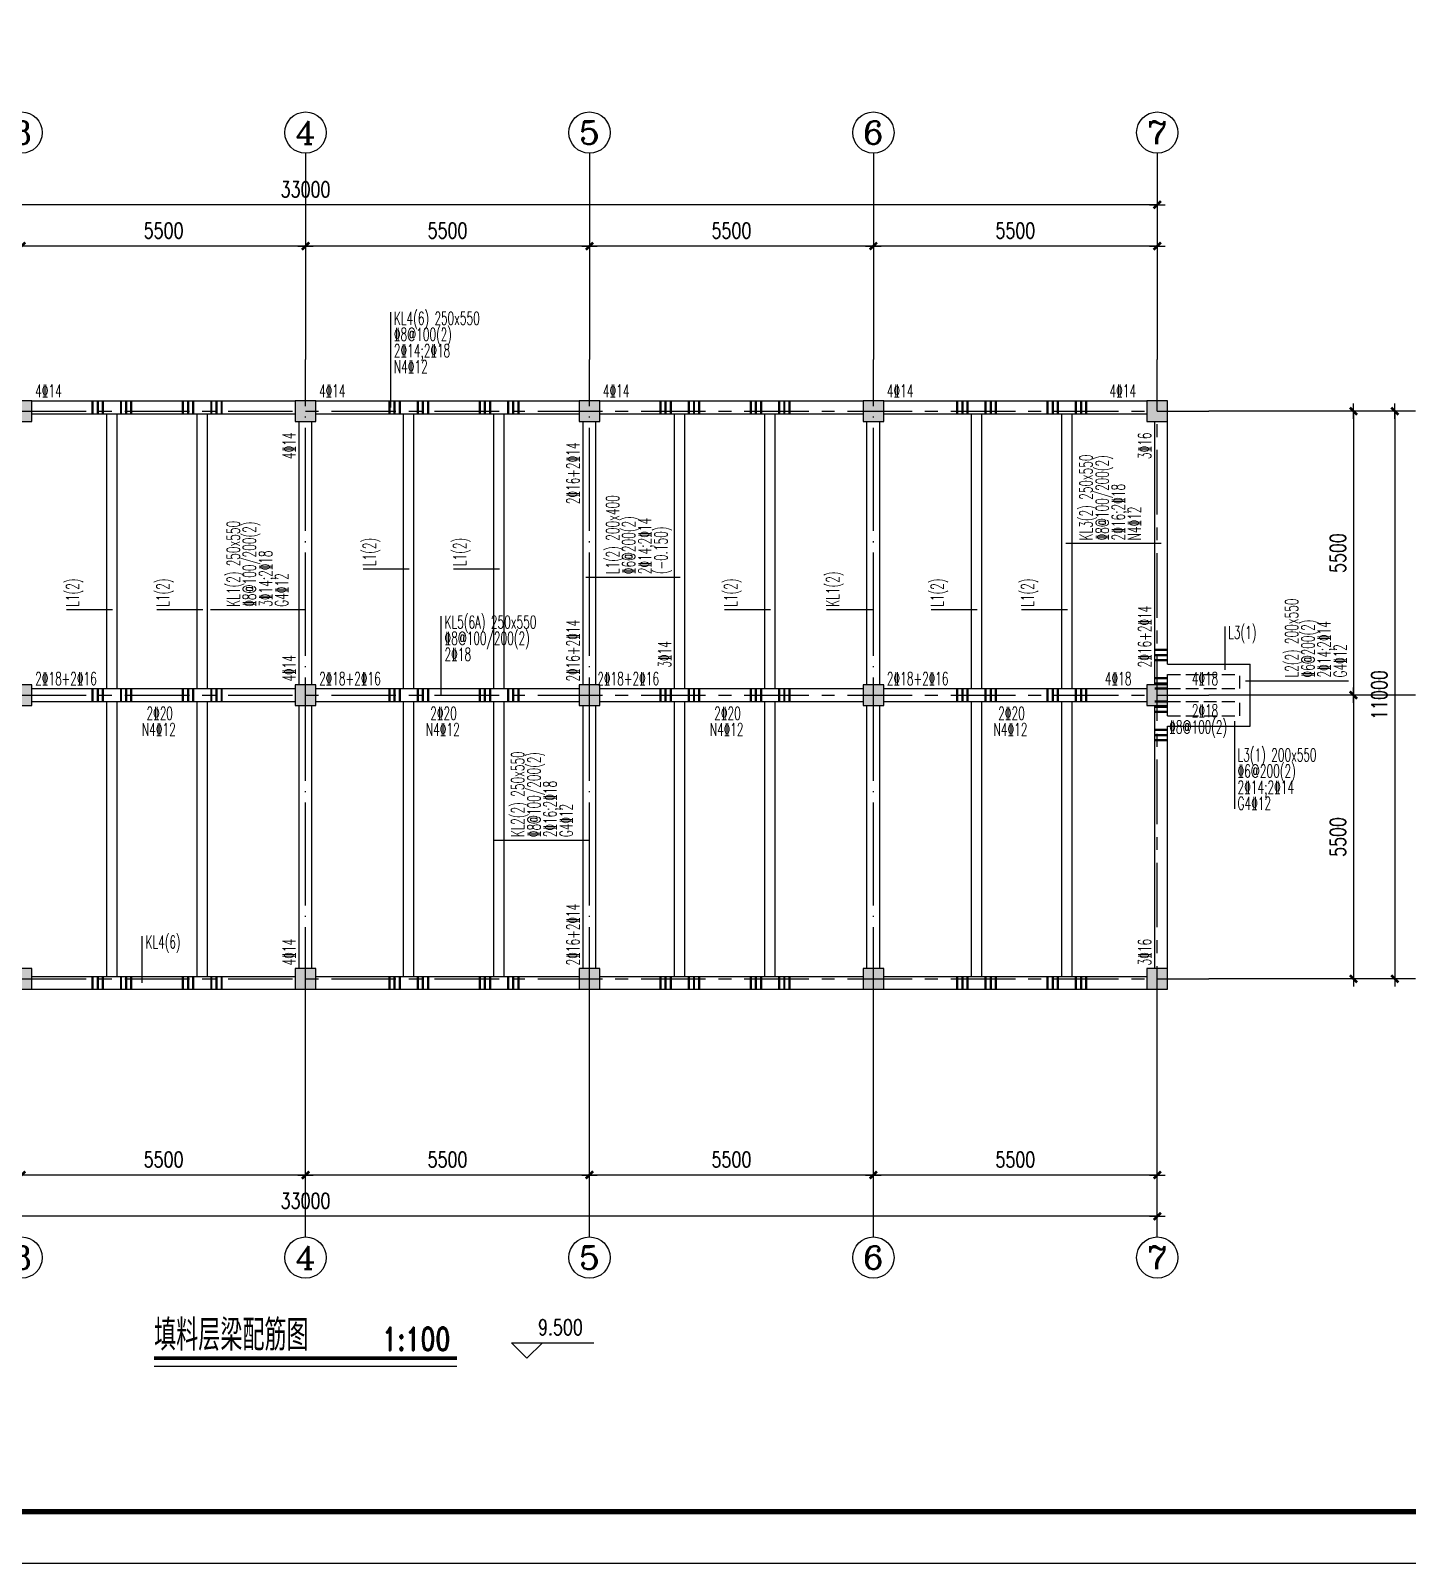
# Model space of a CAD drawing. Extents: x 1427168 to 1936200, y 1176778 to 1377202.
# Drawn here: x 1674486 to 1701155, y 1177283 to 1206983 of the extents above; entities that cross this region are included whole.
import ezdxf
from ezdxf.enums import TextEntityAlignment as Align

# ---------------------------------------------------------------- set-up
doc = ezdxf.new("R2010")
doc.units = 0
doc.header["$LTSCALE"] = 1000
doc.header["$MEASUREMENT"] = 0
for name, pattern in [('CENTER', [2, 1.25, -0.25, 0.25, -0.25]), ('DASH', [0.35, 0.25, -0.1]), ('DOTE', [2.42, 2, -0.2, 0.02, -0.2])]:
    doc.linetypes.add(name, pattern=pattern)
doc.layers.get('0').update_dxf_attribs({"linetype": 'CONTINUOUS'})
doc.layers.get('DEFPOINTS').update_dxf_attribs({"linetype": 'CONTINUOUS'})
for name, color, linetype in [('2', 2, 'CONTINUOUS'), ('3', 4, 'CONTINUOUS'), ('31', 4, 'DASH'), ('6', 1, 'CONTINUOUS'), ('AXIS', 3, 'CONTINUOUS'), ('AXIS_TEXT', 7, 'CONTINUOUS'), ('DOTE', 1, 'DOTE'), ('LBZ', 7, 'CONTINUOUS'), ('PUB_DIM', 3, 'CONTINUOUS'), ('PUB_TEXT', 7, 'CONTINUOUS'), ('PUB_TITLE', 4, 'CONTINUOUS'), ('WUHUA', 8, 'CONTINUOUS')]:
    doc.layers.add(name, color=color, linetype=linetype)
doc.styles.add('_ROMAND', font='ROMAND.shx', dxfattribs={"width": 0.75})
doc.styles.add('_STTCH', font='txt.shx', dxfattribs={"width": 0.75, "bigfont": 'STTCH.shx'})
doc.styles.add('_TXT1', font='TXT1.shx', dxfattribs={"width": 0.6})
doc.styles.add('COMPLEX', font='COMPLEX')
doc.styles.add('DIM_FONT', font='SIMPLEX.shx', dxfattribs={"width": 0.75})
doc.dimstyles.new('AXIS', dxfattribs={"dimtxt": 300, "dimasz": 1, "dimexe": 250, "dimexo": 300, "dimgap": 150, "dimtad": 1, "dimdec": 0, "dimzin": 0, "dimtxsty": 'DIM_FONT', "dimblk": '_DIMX', "dimcen": 0.09, "dimse1": 1, "dimse2": 1, "dimclrt": 7, "dimazin": 3, "dimtfac": 1, "dimtdec": 0, "dimtix": 1, "dimtmove": 0, "dimatfit": 3, "dimtolj": 1, "dimtzin": 0})

# ---------------------------------------------------------------- blocks, each defined once
blk = doc.blocks.new('_AXISO')
blk.add_circle((0, 0), 0.5)
at = {"layer": 'AXIS_TEXT', "style": 'COMPLEX', "width": 1.041667}
blk.add_attdef('A', text='', height=0.56, dxfattribs=at).set_placement((-0.25, -0.28), (0.25, -0.28), align=Align.FIT)
blk = doc.blocks.new('_DIMX')
blk.add_line((-150, 0), (150, 0))
at = {"const_width": 50}
blk.add_lwpolyline([(-70, -70), (70, 70)], dxfattribs=at)
blk = doc.blocks.new('*D32')
at = {"layer": 'AXIS', "color": 0}
blk.add_line((1679810, 1202808), (1674312, 1202808), dxfattribs=at)
at = {"layer": 'DEFPOINTS', "color": 0}
for p in [(1674311, 1202808), (1674311, 1200608), (1679811, 1200608)]:
    blk.add_point(p, dxfattribs=at)
at = {"layer": 'AXIS', "color": 0, "rotation": 180}
blk.add_blockref('_DIMX', (1674311, 1202808), dxfattribs=at)
at = {"layer": 'AXIS', "color": 0}
blk.add_blockref('_DIMX', (1679811, 1202808), dxfattribs=at)
at = {"layer": 'AXIS', "color": 7, "insert": (1677061, 1203108), "char_height": 300, "attachment_point": 5, "style": 'DIM_FONT'}
blk.add_mtext('\\A1;5500', dxfattribs=at)
blk = doc.blocks.new('*D30')
at = {"layer": 'AXIS', "color": 0}
blk.add_line((1679810, 1184808), (1674312, 1184808), dxfattribs=at)
at = {"layer": 'DEFPOINTS', "color": 0}
for p in [(1674311, 1187608), (1679811, 1187608), (1674311, 1184808)]:
    blk.add_point(p, dxfattribs=at)
at = {"layer": 'AXIS', "color": 0, "rotation": 180}
blk.add_blockref('_DIMX', (1674311, 1184808), dxfattribs=at)
at = {"layer": 'AXIS', "color": 0}
blk.add_blockref('_DIMX', (1679811, 1184808), dxfattribs=at)
at = {"layer": 'AXIS', "color": 7, "insert": (1677061, 1185108), "char_height": 300, "attachment_point": 5, "style": 'DIM_FONT'}
blk.add_mtext('\\A1;5500', dxfattribs=at)
blk = doc.blocks.new('*D24')
at = {"layer": 'AXIS', "color": 0}
blk.add_line((1696310, 1203608), (1663312, 1203608), dxfattribs=at)
at = {"layer": 'DEFPOINTS', "color": 0}
for p in [(1663311, 1203608), (1663311, 1200608), (1696311, 1200608)]:
    blk.add_point(p, dxfattribs=at)
at = {"layer": 'AXIS', "color": 0, "rotation": 180}
blk.add_blockref('_DIMX', (1663311, 1203608), dxfattribs=at)
at = {"layer": 'AXIS', "color": 0}
blk.add_blockref('_DIMX', (1696311, 1203608), dxfattribs=at)
at = {"layer": 'AXIS', "color": 7, "insert": (1679811, 1203908), "char_height": 300, "attachment_point": 5, "style": 'DIM_FONT'}
blk.add_mtext('\\A1;33000', dxfattribs=at)
blk = doc.blocks.new('*D22')
at = {"layer": 'AXIS', "color": 0}
blk.add_line((1696310, 1184008), (1663312, 1184008), dxfattribs=at)
at = {"layer": 'DEFPOINTS', "color": 0}
for p in [(1663311, 1187608), (1696311, 1187608), (1663311, 1184008)]:
    blk.add_point(p, dxfattribs=at)
at = {"layer": 'AXIS', "color": 0, "rotation": 180}
blk.add_blockref('_DIMX', (1663311, 1184008), dxfattribs=at)
at = {"layer": 'AXIS', "color": 0}
blk.add_blockref('_DIMX', (1696311, 1184008), dxfattribs=at)
at = {"layer": 'AXIS', "color": 7, "insert": (1679811, 1184308), "char_height": 300, "attachment_point": 5, "style": 'DIM_FONT'}
blk.add_mtext('\\A1;33000', dxfattribs=at)
blk = doc.blocks.new('*D37')
at = {"layer": 'AXIS', "color": 0}
blk.add_line((1696310, 1184808), (1690812, 1184808), dxfattribs=at)
at = {"layer": 'DEFPOINTS', "color": 0}
for p in [(1690811, 1187608), (1696311, 1187608), (1690811, 1184808)]:
    blk.add_point(p, dxfattribs=at)
at = {"layer": 'AXIS', "color": 0, "rotation": 180}
blk.add_blockref('_DIMX', (1690811, 1184808), dxfattribs=at)
at = {"layer": 'AXIS', "color": 0}
blk.add_blockref('_DIMX', (1696311, 1184808), dxfattribs=at)
at = {"layer": 'AXIS', "color": 7, "insert": (1693561, 1185108), "char_height": 300, "attachment_point": 5, "style": 'DIM_FONT'}
blk.add_mtext('\\A1;5500', dxfattribs=at)
blk = doc.blocks.new('*D35')
at = {"layer": 'AXIS', "color": 0}
blk.add_line((1685310, 1184808), (1679812, 1184808), dxfattribs=at)
at = {"layer": 'DEFPOINTS', "color": 0}
for p in [(1679811, 1187608), (1685311, 1187608), (1679811, 1184808)]:
    blk.add_point(p, dxfattribs=at)
at = {"layer": 'AXIS', "color": 0, "rotation": 180}
blk.add_blockref('_DIMX', (1679811, 1184808), dxfattribs=at)
at = {"layer": 'AXIS', "color": 0}
blk.add_blockref('_DIMX', (1685311, 1184808), dxfattribs=at)
at = {"layer": 'AXIS', "color": 7, "insert": (1682561, 1185108), "char_height": 300, "attachment_point": 5, "style": 'DIM_FONT'}
blk.add_mtext('\\A1;5500', dxfattribs=at)
blk = doc.blocks.new('*D23')
at = {"layer": 'AXIS', "color": 0}
blk.add_line((1690810, 1184808), (1685312, 1184808), dxfattribs=at)
at = {"layer": 'DEFPOINTS', "color": 0}
for p in [(1685311, 1187608), (1690811, 1187608), (1685311, 1184808)]:
    blk.add_point(p, dxfattribs=at)
at = {"layer": 'AXIS', "color": 0, "rotation": 180}
blk.add_blockref('_DIMX', (1685311, 1184808), dxfattribs=at)
at = {"layer": 'AXIS', "color": 0}
blk.add_blockref('_DIMX', (1690811, 1184808), dxfattribs=at)
at = {"layer": 'AXIS', "color": 7, "insert": (1688061, 1185108), "char_height": 300, "attachment_point": 5, "style": 'DIM_FONT'}
blk.add_mtext('\\A1;5500', dxfattribs=at)
blk = doc.blocks.new('*D38')
at = {"layer": 'AXIS', "color": 0}
blk.add_line((1696310, 1202808), (1690812, 1202808), dxfattribs=at)
at = {"layer": 'DEFPOINTS', "color": 0}
for p in [(1690811, 1202808), (1690811, 1200608), (1696311, 1200608)]:
    blk.add_point(p, dxfattribs=at)
at = {"layer": 'AXIS', "color": 0, "rotation": 180}
blk.add_blockref('_DIMX', (1690811, 1202808), dxfattribs=at)
at = {"layer": 'AXIS', "color": 0}
blk.add_blockref('_DIMX', (1696311, 1202808), dxfattribs=at)
at = {"layer": 'AXIS', "color": 7, "insert": (1693561, 1203108), "char_height": 300, "attachment_point": 5, "style": 'DIM_FONT'}
blk.add_mtext('\\A1;5500', dxfattribs=at)
blk = doc.blocks.new('*D25')
at = {"layer": 'AXIS', "color": 0}
blk.add_line((1690810, 1202808), (1685312, 1202808), dxfattribs=at)
at = {"layer": 'DEFPOINTS', "color": 0}
for p in [(1685311, 1202808), (1685311, 1200608), (1690811, 1200608)]:
    blk.add_point(p, dxfattribs=at)
at = {"layer": 'AXIS', "color": 0, "rotation": 180}
blk.add_blockref('_DIMX', (1685311, 1202808), dxfattribs=at)
at = {"layer": 'AXIS', "color": 0}
blk.add_blockref('_DIMX', (1690811, 1202808), dxfattribs=at)
at = {"layer": 'AXIS', "color": 7, "insert": (1688061, 1203108), "char_height": 300, "attachment_point": 5, "style": 'DIM_FONT'}
blk.add_mtext('\\A1;5500', dxfattribs=at)
blk = doc.blocks.new('*D36')
at = {"layer": 'AXIS', "color": 0}
blk.add_line((1685310, 1202808), (1679812, 1202808), dxfattribs=at)
at = {"layer": 'DEFPOINTS', "color": 0}
for p in [(1679811, 1202808), (1679811, 1200608), (1685311, 1200608)]:
    blk.add_point(p, dxfattribs=at)
at = {"layer": 'AXIS', "color": 0, "rotation": 180}
blk.add_blockref('_DIMX', (1679811, 1202808), dxfattribs=at)
at = {"layer": 'AXIS', "color": 0}
blk.add_blockref('_DIMX', (1685311, 1202808), dxfattribs=at)
at = {"layer": 'AXIS', "color": 7, "insert": (1682561, 1203108), "char_height": 300, "attachment_point": 5, "style": 'DIM_FONT'}
blk.add_mtext('\\A1;5500', dxfattribs=at)
blk = doc.blocks.new('*D41')
at = {"layer": 'AXIS', "color": 0}
blk.add_line((1700111, 1199607), (1700111, 1194109), dxfattribs=at)
at = {"layer": 'DEFPOINTS', "color": 0}
for p in [(1697311, 1199608), (1697311, 1194108), (1700111, 1194108)]:
    blk.add_point(p, dxfattribs=at)
at = {"layer": 'AXIS', "color": 0}
for p, rotation in [((1700111, 1199608), 90), ((1700111, 1194108), 270)]:
    blk.add_blockref('_DIMX', p, dxfattribs=dict(at, rotation=rotation))
at = {"layer": 'AXIS', "color": 7, "insert": (1699811, 1196858), "char_height": 300, "attachment_point": 5, "rotation": 90, "style": 'DIM_FONT'}
blk.add_mtext('\\A1;5500', dxfattribs=at)
blk = doc.blocks.new('*D40')
at = {"layer": 'AXIS', "color": 0}
blk.add_line((1700111, 1194107), (1700111, 1188609), dxfattribs=at)
at = {"layer": 'DEFPOINTS', "color": 0}
for p in [(1697311, 1194108), (1697311, 1188608), (1700111, 1188608)]:
    blk.add_point(p, dxfattribs=at)
at = {"layer": 'AXIS', "color": 0}
for p, rotation in [((1700111, 1194108), 90), ((1700111, 1188608), 270)]:
    blk.add_blockref('_DIMX', p, dxfattribs=dict(at, rotation=rotation))
at = {"layer": 'AXIS', "color": 7, "insert": (1699811, 1191358), "char_height": 300, "attachment_point": 5, "rotation": 90, "style": 'DIM_FONT'}
blk.add_mtext('\\A1;5500', dxfattribs=at)
blk = doc.blocks.new('*D39')
at = {"layer": 'AXIS', "color": 0}
blk.add_line((1700911, 1199607), (1700911, 1188609), dxfattribs=at)
at = {"layer": 'DEFPOINTS', "color": 0}
for p in [(1697311, 1199608), (1697311, 1188608), (1700911, 1188608)]:
    blk.add_point(p, dxfattribs=at)
at = {"layer": 'AXIS', "color": 0}
for p, rotation in [((1700911, 1199608), 90), ((1700911, 1188608), 270)]:
    blk.add_blockref('_DIMX', p, dxfattribs=dict(at, rotation=rotation))
at = {"layer": 'AXIS', "color": 7, "insert": (1700611, 1194108), "char_height": 300, "attachment_point": 5, "rotation": 90, "style": 'DIM_FONT'}
blk.add_mtext('\\A1;11000', dxfattribs=at)

msp = doc.modelspace()

# ---------------------------------------------------------------- hatches: boundary and pattern name
at = {"layer": 'WUHUA'}
h = msp.add_hatch(color=256, dxfattribs=at)
h.paths.add_polyline_path([(1663510.8, 1188407.7), (1663510.8, 1188807.7), (1663110.8, 1188807.7), (1663110.8, 1188407.7)])
h.paths.add_polyline_path([(1663510.8, 1193907.7), (1663510.8, 1194307.7), (1663110.8, 1194307.7), (1663110.8, 1193907.7)])
h.paths.add_polyline_path([(1663510.8, 1199407.7), (1663510.8, 1199807.7), (1663110.8, 1199807.7), (1663110.8, 1199407.7)])
h.paths.add_polyline_path([(1669010.8, 1188407.7), (1669010.8, 1188807.7), (1668610.8, 1188807.7), (1668610.8, 1188407.7)])
h.paths.add_polyline_path([(1669010.8, 1193907.7), (1669010.8, 1194307.7), (1668610.8, 1194307.7), (1668610.8, 1193907.7)])
h.paths.add_polyline_path([(1669010.8, 1199407.7), (1669010.8, 1199807.7), (1668610.8, 1199807.7), (1668610.8, 1199407.7)])
h.paths.add_polyline_path([(1674510.8, 1188407.7), (1674510.8, 1188807.7), (1674110.8, 1188807.7), (1674110.8, 1188407.7)])
h.paths.add_polyline_path([(1674510.8, 1193907.7), (1674510.8, 1194307.7), (1674110.8, 1194307.7), (1674110.8, 1193907.7)])
h.paths.add_polyline_path([(1674510.8, 1199407.7), (1674510.8, 1199807.7), (1674110.8, 1199807.7), (1674110.8, 1199407.7)])
h.paths.add_polyline_path([(1685510.8, 1188407.7), (1685510.8, 1188807.7), (1685110.8, 1188807.7), (1685110.8, 1188407.7)])
h.paths.add_polyline_path([(1680010.8, 1188407.7), (1680010.8, 1188807.7), (1679610.8, 1188807.7), (1679610.8, 1188407.7)])
h.paths.add_polyline_path([(1680010.8, 1193907.7), (1680010.8, 1194307.7), (1679610.8, 1194307.7), (1679610.8, 1193907.7)])
h.paths.add_polyline_path([(1680010.8, 1199407.7), (1680010.8, 1199807.7), (1679610.8, 1199807.7), (1679610.8, 1199407.7)])
h.paths.add_polyline_path([(1685510.8, 1193907.7), (1685510.8, 1194307.7), (1685110.8, 1194307.7), (1685110.8, 1193907.7)])
h.paths.add_polyline_path([(1685510.8, 1199407.7), (1685510.8, 1199807.7), (1685110.8, 1199807.7), (1685110.8, 1199407.7)])
h.paths.add_polyline_path([(1691010.8, 1188407.7), (1691010.8, 1188807.7), (1690610.8, 1188807.7), (1690610.8, 1188407.7)])
h.paths.add_polyline_path([(1691010.8, 1193907.7), (1691010.8, 1194307.7), (1690610.8, 1194307.7), (1690610.8, 1193907.7)])
h.paths.add_polyline_path([(1691010.8, 1199407.7), (1691010.8, 1199807.7), (1690610.8, 1199807.7), (1690610.8, 1199407.7)])
h.paths.add_polyline_path([(1696510.8, 1188407.7), (1696510.8, 1188807.7), (1696110.8, 1188807.7), (1696110.8, 1188407.7)])
h.paths.add_polyline_path([(1696510.8, 1193907.7), (1696510.8, 1194307.7), (1696110.8, 1194307.7), (1696110.8, 1193907.7)])
h.paths.add_polyline_path([(1696510.8, 1199407.7), (1696510.8, 1199807.7), (1696110.8, 1199807.7), (1696110.8, 1199407.7)])

# ---------------------------------------------------------------- linework, layer by layer
at = {"layer": '2'}
for points in [[(1674510.8, 1199407.7), (1674510.8, 1199807.7), (1674110.8, 1199807.7), (1674110.8, 1199407.7)], [(1680010.8, 1199407.7), (1680010.8, 1199807.7), (1679610.8, 1199807.7), (1679610.8, 1199407.7)], [(1685510.8, 1199407.7), (1685510.8, 1199807.7), (1685110.8, 1199807.7), (1685110.8, 1199407.7)], [(1691010.8, 1199407.7), (1691010.8, 1199807.7), (1690610.8, 1199807.7), (1690610.8, 1199407.7)], [(1696510.8, 1199407.7), (1696510.8, 1199807.7), (1696110.8, 1199807.7), (1696110.8, 1199407.7)], [(1674510.8, 1193907.7), (1674510.8, 1194307.7), (1674110.8, 1194307.7), (1674110.8, 1193907.7)], [(1680010.8, 1193907.7), (1680010.8, 1194307.7), (1679610.8, 1194307.7), (1679610.8, 1193907.7)], [(1685510.8, 1193907.7), (1685510.8, 1194307.7), (1685110.8, 1194307.7), (1685110.8, 1193907.7)], [(1691010.8, 1193907.7), (1691010.8, 1194307.7), (1690610.8, 1194307.7), (1690610.8, 1193907.7)], [(1696510.8, 1193907.7), (1696510.8, 1194307.7), (1696110.8, 1194307.7), (1696110.8, 1193907.7)], [(1674510.8, 1188407.7), (1674510.8, 1188807.7), (1674110.8, 1188807.7), (1674110.8, 1188407.7)], [(1680010.8, 1188407.7), (1680010.8, 1188807.7), (1679610.8, 1188807.7), (1679610.8, 1188407.7)], [(1685510.8, 1188407.7), (1685510.8, 1188807.7), (1685110.8, 1188807.7), (1685110.8, 1188407.7)], [(1691010.8, 1188407.7), (1691010.8, 1188807.7), (1690610.8, 1188807.7), (1690610.8, 1188407.7)], [(1696510.8, 1188407.7), (1696510.8, 1188807.7), (1696110.8, 1188807.7), (1696110.8, 1188407.7)]]:
    msp.add_lwpolyline(points, close=True, dxfattribs=at)
at = {"layer": '3'}
for p, q in [((1674510.8, 1199807.7), (1679610.8, 1199807.7)), ((1680010.8, 1199807.7), (1685110.8, 1199807.7)), ((1685510.8, 1199807.7), (1690610.8, 1199807.7)), ((1691010.8, 1199807.7), (1696110.8, 1199807.7)), ((1674510.8, 1199557.7), (1679610.8, 1199557.7)), ((1675960.8, 1194232.7), (1675960.8, 1199557.7)), ((1676160.8, 1194232.7), (1676160.8, 1199557.7)), ((1677710.8, 1194232.7), (1677710.8, 1199557.7)), ((1677910.8, 1194232.7), (1677910.8, 1199557.7)), ((1679685.8, 1194307.7), (1679685.8, 1199407.7)), ((1679935.8, 1194307.7), (1679935.8, 1199407.7)), ((1680010.8, 1199557.7), (1685110.8, 1199557.7)), ((1681710.8, 1194232.7), (1681710.8, 1199557.7)), ((1681910.8, 1194232.7), (1681910.8, 1199557.7)), ((1683460.8, 1194232.7), (1683460.8, 1199557.7)), ((1683660.8, 1194232.7), (1683660.8, 1199557.7)), ((1685185.8, 1194307.7), (1685185.8, 1199407.7)), ((1685435.8, 1194307.7), (1685435.8, 1199407.7)), ((1685510.8, 1199557.7), (1690610.8, 1199557.7)), ((1686960.8, 1194232.7), (1686960.8, 1199557.7)), ((1687160.8, 1194232.7), (1687160.8, 1199557.7)), ((1688710.8, 1194232.7), (1688710.8, 1199557.7)), ((1688910.8, 1194232.7), (1688910.8, 1199557.7)), ((1690685.8, 1194307.7), (1690685.8, 1199407.7)), ((1690935.8, 1194307.7), (1690935.8, 1199407.7)), ((1691010.8, 1199557.7), (1696110.8, 1199557.7)), ((1692710.8, 1194232.7), (1692710.8, 1199557.7)), ((1692910.8, 1194232.7), (1692910.8, 1199557.7)), ((1694460.8, 1194232.7), (1694460.8, 1199557.7)), ((1694660.8, 1194232.7), (1694660.8, 1199557.7)), ((1696260.8, 1194557.7), (1696260.8, 1199407.7)), ((1696510.8, 1194707.7), (1696510.8, 1199407.7)), ((1696260.8, 1194307.7), (1696260.8, 1194557.7)), ((1696510.8, 1194707.7), (1698110.8, 1194707.7)), ((1698110.8, 1194107.7), (1698110.8, 1194707.7)), ((1674510.8, 1194232.7), (1679610.8, 1194232.7)), ((1674510.8, 1193982.7), (1679610.8, 1193982.7)), ((1675960.8, 1188657.7), (1675960.8, 1193982.7)), ((1676160.8, 1188657.7), (1676160.8, 1193982.7)), ((1677710.8, 1188657.7), (1677710.8, 1193982.7)), ((1677910.8, 1188657.7), (1677910.8, 1193982.7)), ((1680010.8, 1194232.7), (1685110.8, 1194232.7)), ((1680010.8, 1193982.7), (1685110.8, 1193982.7)), ((1681710.8, 1188657.7), (1681710.8, 1193982.7)), ((1681910.8, 1188657.7), (1681910.8, 1193982.7)), ((1683460.8, 1188657.7), (1683460.8, 1193982.7)), ((1683660.8, 1188657.7), (1683660.8, 1193982.7)), ((1685510.8, 1194232.7), (1690610.8, 1194232.7)), ((1685510.8, 1193982.7), (1690610.8, 1193982.7)), ((1686960.8, 1188657.7), (1686960.8, 1193982.7)), ((1687160.8, 1188657.7), (1687160.8, 1193982.7)), ((1688710.8, 1188657.7), (1688710.8, 1193982.7)), ((1688910.8, 1188657.7), (1688910.8, 1193982.7)), ((1691010.8, 1194232.7), (1696110.8, 1194232.7)), ((1691010.8, 1193982.7), (1696110.8, 1193982.7)), ((1692710.8, 1188657.7), (1692710.8, 1193982.7)), ((1692910.8, 1188657.7), (1692910.8, 1193982.7)), ((1694460.8, 1188657.7), (1694460.8, 1193982.7)), ((1694660.8, 1188657.7), (1694660.8, 1193982.7)), ((1698110.8, 1193507.7), (1698110.8, 1194107.7)), ((1679685.8, 1188807.7), (1679685.8, 1193907.7)), ((1679935.8, 1188807.7), (1679935.8, 1193907.7)), ((1685185.8, 1188807.7), (1685185.8, 1193907.7)), ((1685435.8, 1188807.7), (1685435.8, 1193907.7)), ((1690685.8, 1188807.7), (1690685.8, 1193907.7)), ((1690935.8, 1188807.7), (1690935.8, 1193907.7)), ((1696260.8, 1193657.7), (1696260.8, 1193907.7)), ((1696260.8, 1188807.7), (1696260.8, 1193657.7)), ((1696510.8, 1188807.7), (1696510.8, 1193507.7)), ((1696510.8, 1193507.7), (1698110.8, 1193507.7)), ((1674510.8, 1188657.7), (1679610.8, 1188657.7)), ((1680010.8, 1188657.7), (1685110.8, 1188657.7)), ((1685510.8, 1188657.7), (1690610.8, 1188657.7)), ((1691010.8, 1188657.7), (1696110.8, 1188657.7)), ((1674510.8, 1188407.7), (1679610.8, 1188407.7)), ((1680010.8, 1188407.7), (1685110.8, 1188407.7)), ((1685510.8, 1188407.7), (1690610.8, 1188407.7)), ((1691010.8, 1188407.7), (1696110.8, 1188407.7))]:
    msp.add_line(p, q, dxfattribs=at)
at = {"layer": '31'}
for p, q in [((1696510.8, 1194307.7), (1696510.8, 1194507.7)), ((1696510.8, 1194507.7), (1697910.8, 1194507.7)), ((1697910.8, 1194232.7), (1697910.8, 1194507.7)), ((1696510.8, 1194232.7), (1697910.8, 1194232.7)), ((1696510.8, 1193982.7), (1697910.8, 1193982.7)), ((1697910.8, 1193707.7), (1697910.8, 1193982.7)), ((1696510.8, 1193707.7), (1696510.8, 1193907.7)), ((1696510.8, 1193707.7), (1697910.8, 1193707.7))]:
    msp.add_line(p, q, dxfattribs=at)
at = {"layer": '6', "const_width": 44.9}
for points in [[(1675685.8, 1199807.7), (1675685.8, 1199557.7)], [(1675785.8, 1199807.7), (1675785.8, 1199557.7)], [(1675885.8, 1199807.7), (1675885.8, 1199557.7)], [(1676235.8, 1199807.7), (1676235.8, 1199557.7)], [(1676335.8, 1199807.7), (1676335.8, 1199557.7)], [(1676435.8, 1199807.7), (1676435.8, 1199557.7)], [(1677435.8, 1199807.7), (1677435.8, 1199557.7)], [(1677535.8, 1199807.7), (1677535.8, 1199557.7)], [(1677635.8, 1199807.7), (1677635.8, 1199557.7)], [(1677985.8, 1199807.7), (1677985.8, 1199557.7)], [(1678085.8, 1199807.7), (1678085.8, 1199557.7)], [(1678185.8, 1199807.7), (1678185.8, 1199557.7)], [(1681435.8, 1199807.7), (1681435.8, 1199557.7)], [(1681535.8, 1199807.7), (1681535.8, 1199557.7)], [(1681635.8, 1199807.7), (1681635.8, 1199557.7)], [(1681985.8, 1199807.7), (1681985.8, 1199557.7)], [(1682085.8, 1199807.7), (1682085.8, 1199557.7)], [(1682185.8, 1199807.7), (1682185.8, 1199557.7)], [(1683185.8, 1199807.7), (1683185.8, 1199557.7)], [(1683285.8, 1199807.7), (1683285.8, 1199557.7)], [(1683385.8, 1199807.7), (1683385.8, 1199557.7)], [(1683735.8, 1199807.7), (1683735.8, 1199557.7)], [(1683835.8, 1199807.7), (1683835.8, 1199557.7)], [(1683935.8, 1199807.7), (1683935.8, 1199557.7)], [(1686685.8, 1199807.7), (1686685.8, 1199557.7)], [(1686785.8, 1199807.7), (1686785.8, 1199557.7)], [(1686885.8, 1199807.7), (1686885.8, 1199557.7)], [(1687235.8, 1199807.7), (1687235.8, 1199557.7)], [(1687335.8, 1199807.7), (1687335.8, 1199557.7)], [(1687435.8, 1199807.7), (1687435.8, 1199557.7)], [(1688435.8, 1199807.7), (1688435.8, 1199557.7)], [(1688535.8, 1199807.7), (1688535.8, 1199557.7)], [(1688635.8, 1199807.7), (1688635.8, 1199557.7)], [(1688985.8, 1199807.7), (1688985.8, 1199557.7)], [(1689085.8, 1199807.7), (1689085.8, 1199557.7)], [(1689185.8, 1199807.7), (1689185.8, 1199557.7)], [(1692435.8, 1199807.7), (1692435.8, 1199557.7)], [(1692535.8, 1199807.7), (1692535.8, 1199557.7)], [(1692635.8, 1199807.7), (1692635.8, 1199557.7)], [(1692985.8, 1199807.7), (1692985.8, 1199557.7)], [(1693085.8, 1199807.7), (1693085.8, 1199557.7)], [(1693185.8, 1199807.7), (1693185.8, 1199557.7)], [(1694185.8, 1199807.7), (1694185.8, 1199557.7)], [(1694285.8, 1199807.7), (1694285.8, 1199557.7)], [(1694385.8, 1199807.7), (1694385.8, 1199557.7)], [(1694735.8, 1199807.7), (1694735.8, 1199557.7)], [(1694835.8, 1199807.7), (1694835.8, 1199557.7)], [(1694935.8, 1199807.7), (1694935.8, 1199557.7)], [(1696260.8, 1194982.7), (1696510.8, 1194982.7)], [(1696260.8, 1194882.7), (1696510.8, 1194882.7)], [(1696260.8, 1194782.7), (1696510.8, 1194782.7)], [(1675685.8, 1194232.7), (1675685.8, 1193982.7)], [(1675785.8, 1194232.7), (1675785.8, 1193982.7)], [(1675885.8, 1194232.7), (1675885.8, 1193982.7)], [(1676235.8, 1194232.7), (1676235.8, 1193982.7)], [(1676335.8, 1194232.7), (1676335.8, 1193982.7)], [(1676435.8, 1194232.7), (1676435.8, 1193982.7)], [(1677435.8, 1194232.7), (1677435.8, 1193982.7)], [(1677535.8, 1194232.7), (1677535.8, 1193982.7)], [(1677635.8, 1194232.7), (1677635.8, 1193982.7)], [(1677985.8, 1194232.7), (1677985.8, 1193982.7)], [(1678085.8, 1194232.7), (1678085.8, 1193982.7)], [(1678185.8, 1194232.7), (1678185.8, 1193982.7)], [(1681435.8, 1194232.7), (1681435.8, 1193982.7)], [(1681535.8, 1194232.7), (1681535.8, 1193982.7)], [(1681635.8, 1194232.7), (1681635.8, 1193982.7)], [(1681985.8, 1194232.7), (1681985.8, 1193982.7)], [(1682085.8, 1194232.7), (1682085.8, 1193982.7)], [(1682185.8, 1194232.7), (1682185.8, 1193982.7)], [(1683185.8, 1194232.7), (1683185.8, 1193982.7)], [(1683285.8, 1194232.7), (1683285.8, 1193982.7)], [(1683385.8, 1194232.7), (1683385.8, 1193982.7)], [(1683735.8, 1194232.7), (1683735.8, 1193982.7)], [(1683835.8, 1194232.7), (1683835.8, 1193982.7)], [(1683935.8, 1194232.7), (1683935.8, 1193982.7)], [(1686685.8, 1194232.7), (1686685.8, 1193982.7)], [(1686785.8, 1194232.7), (1686785.8, 1193982.7)], [(1686885.8, 1194232.7), (1686885.8, 1193982.7)], [(1687235.8, 1194232.7), (1687235.8, 1193982.7)], [(1687335.8, 1194232.7), (1687335.8, 1193982.7)], [(1687435.8, 1194232.7), (1687435.8, 1193982.7)], [(1688435.8, 1194232.7), (1688435.8, 1193982.7)], [(1688535.8, 1194232.7), (1688535.8, 1193982.7)], [(1688635.8, 1194232.7), (1688635.8, 1193982.7)], [(1688985.8, 1194232.7), (1688985.8, 1193982.7)], [(1689085.8, 1194232.7), (1689085.8, 1193982.7)], [(1689185.8, 1194232.7), (1689185.8, 1193982.7)], [(1692435.8, 1194232.7), (1692435.8, 1193982.7)], [(1692535.8, 1194232.7), (1692535.8, 1193982.7)], [(1692635.8, 1194232.7), (1692635.8, 1193982.7)], [(1692985.8, 1194232.7), (1692985.8, 1193982.7)], [(1693085.8, 1194232.7), (1693085.8, 1193982.7)], [(1693185.8, 1194232.7), (1693185.8, 1193982.7)], [(1694185.8, 1194232.7), (1694185.8, 1193982.7)], [(1694285.8, 1194232.7), (1694285.8, 1193982.7)], [(1694385.8, 1194232.7), (1694385.8, 1193982.7)], [(1694735.8, 1194232.7), (1694735.8, 1193982.7)], [(1694835.8, 1194232.7), (1694835.8, 1193982.7)], [(1694935.8, 1194232.7), (1694935.8, 1193982.7)], [(1696260.8, 1194432.7), (1696510.8, 1194432.7)], [(1696260.8, 1194332.7), (1696510.8, 1194332.7)], [(1696260.8, 1194232.7), (1696510.8, 1194232.7)], [(1696260.8, 1193982.7), (1696510.8, 1193982.7)], [(1696260.8, 1193882.7), (1696510.8, 1193882.7)], [(1696260.8, 1193782.7), (1696510.8, 1193782.7)], [(1696260.8, 1193432.7), (1696510.8, 1193432.7)], [(1696260.8, 1193332.7), (1696510.8, 1193332.7)], [(1696260.8, 1193232.7), (1696510.8, 1193232.7)], [(1675685.8, 1188657.7), (1675685.8, 1188407.7)], [(1675785.8, 1188657.7), (1675785.8, 1188407.7)], [(1675885.8, 1188657.7), (1675885.8, 1188407.7)], [(1676235.8, 1188657.7), (1676235.8, 1188407.7)], [(1676335.8, 1188657.7), (1676335.8, 1188407.7)], [(1676435.8, 1188657.7), (1676435.8, 1188407.7)], [(1677435.8, 1188657.7), (1677435.8, 1188407.7)], [(1677535.8, 1188657.7), (1677535.8, 1188407.7)], [(1677635.8, 1188657.7), (1677635.8, 1188407.7)], [(1677985.8, 1188657.7), (1677985.8, 1188407.7)], [(1678085.8, 1188657.7), (1678085.8, 1188407.7)], [(1678185.8, 1188657.7), (1678185.8, 1188407.7)], [(1681435.8, 1188657.7), (1681435.8, 1188407.7)], [(1681535.8, 1188657.7), (1681535.8, 1188407.7)], [(1681635.8, 1188657.7), (1681635.8, 1188407.7)], [(1681985.8, 1188657.7), (1681985.8, 1188407.7)], [(1682085.8, 1188657.7), (1682085.8, 1188407.7)], [(1682185.8, 1188657.7), (1682185.8, 1188407.7)], [(1683185.8, 1188657.7), (1683185.8, 1188407.7)], [(1683285.8, 1188657.7), (1683285.8, 1188407.7)], [(1683385.8, 1188657.7), (1683385.8, 1188407.7)], [(1683735.8, 1188657.7), (1683735.8, 1188407.7)], [(1683835.8, 1188657.7), (1683835.8, 1188407.7)], [(1683935.8, 1188657.7), (1683935.8, 1188407.7)], [(1686685.8, 1188657.7), (1686685.8, 1188407.7)], [(1686785.8, 1188657.7), (1686785.8, 1188407.7)], [(1686885.8, 1188657.7), (1686885.8, 1188407.7)], [(1687235.8, 1188657.7), (1687235.8, 1188407.7)], [(1687335.8, 1188657.7), (1687335.8, 1188407.7)], [(1687435.8, 1188657.7), (1687435.8, 1188407.7)], [(1688435.8, 1188657.7), (1688435.8, 1188407.7)], [(1688535.8, 1188657.7), (1688535.8, 1188407.7)], [(1688635.8, 1188657.7), (1688635.8, 1188407.7)], [(1688985.8, 1188657.7), (1688985.8, 1188407.7)], [(1689085.8, 1188657.7), (1689085.8, 1188407.7)], [(1689185.8, 1188657.7), (1689185.8, 1188407.7)], [(1692435.8, 1188657.7), (1692435.8, 1188407.7)], [(1692535.8, 1188657.7), (1692535.8, 1188407.7)], [(1692635.8, 1188657.7), (1692635.8, 1188407.7)], [(1692985.8, 1188657.7), (1692985.8, 1188407.7)], [(1693085.8, 1188657.7), (1693085.8, 1188407.7)], [(1693185.8, 1188657.7), (1693185.8, 1188407.7)], [(1694185.8, 1188657.7), (1694185.8, 1188407.7)], [(1694285.8, 1188657.7), (1694285.8, 1188407.7)], [(1694385.8, 1188657.7), (1694385.8, 1188407.7)], [(1694735.8, 1188657.7), (1694735.8, 1188407.7)], [(1694835.8, 1188657.7), (1694835.8, 1188407.7)], [(1694935.8, 1188657.7), (1694935.8, 1188407.7)]]:
    msp.add_lwpolyline(points, dxfattribs=at)
at = {"layer": 'AXIS'}
for p, q in [((1679810.8, 1204607.7), (1679810.8, 1200607.7)), ((1685310.8, 1204607.7), (1685310.8, 1200607.7)), ((1690810.8, 1204607.7), (1690810.8, 1200607.7)), ((1696310.8, 1204607.7), (1696310.8, 1200607.7)), ((1701310.8, 1199607.7), (1697310.8, 1199607.7)), ((1701310.8, 1194107.7), (1697310.8, 1194107.7)), ((1701310.8, 1188607.7), (1697310.8, 1188607.7)), ((1679810.8, 1183607.7), (1679810.8, 1187607.7)), ((1685310.8, 1183607.7), (1685310.8, 1187607.7)), ((1690810.8, 1183607.7), (1690810.8, 1187607.7)), ((1696310.8, 1183607.7), (1696310.8, 1187607.7))]:
    msp.add_line(p, q, dxfattribs=at)
at = {"layer": 'DOTE'}
for p, q in [((1679810.8, 1187607.7), (1679810.8, 1200607.7)), ((1685310.8, 1187607.7), (1685310.8, 1200607.7)), ((1690810.8, 1187607.7), (1690810.8, 1200607.7))]:
    msp.add_line(p, q, dxfattribs=at)
at = {"layer": 'DOTE', "linetype": 'CENTER'}
for p, q in [((1696310.8, 1187607.7), (1696310.8, 1200607.7)), ((1662310.8, 1199607.7), (1697310.8, 1199607.7)), ((1662310.8, 1194107.7), (1697310.8, 1194107.7)), ((1662310.8, 1188607.7), (1697310.8, 1188607.7))]:
    msp.add_line(p, q, dxfattribs=at)
at = {"layer": 'LBZ'}
for p, q in [((1681460.8, 1199682.7), (1681460.8, 1201526.4)), ((1696385.8, 1197044.1), (1694542.1, 1197044.1)), ((1681819.3, 1196547.9), (1680929.6, 1196547.9)), ((1683569.3, 1196547.9), (1682679.6, 1196547.9)), ((1687069.3, 1196387.9), (1685242.1, 1196387.9)), ((1676069.3, 1195757.7), (1675179.6, 1195757.7)), ((1677819.3, 1195757.7), (1676929.6, 1195757.7)), ((1679810.8, 1195757.7), (1677967.1, 1195757.7)), ((1688819.3, 1195757.7), (1687929.6, 1195757.7)), ((1690810.8, 1195757.7), (1689904.6, 1195757.7)), ((1692819.3, 1195757.7), (1691929.6, 1195757.7)), ((1694569.3, 1195757.7), (1693679.6, 1195757.7)), ((1682440.9, 1194107.7), (1682440.9, 1195638.9)), ((1697625.1, 1194599.2), (1697625.1, 1195438.9)), ((1698019.3, 1194386.4), (1700015.9, 1194386.4)), ((1697805.9, 1193599.2), (1697805.9, 1191904.5)), ((1685310.8, 1191291.2), (1683467.1, 1191291.2)), ((1676648.4, 1188532.7), (1676648.4, 1189438.9))]:
    msp.add_line(p, q, dxfattribs=at)
at = {"layer": 'PUB_DIM'}
for p, q in [((1684099, 1181256.4), (1683799, 1181556.4)), ((1683799, 1181556.4), (1684399, 1181556.4)), ((1684099, 1181556.4), (1685397.5, 1181556.4)), ((1684399, 1181556.4), (1684099, 1181256.4))]:
    msp.add_line(p, q, dxfattribs=at)
at = {"layer": 'PUB_TEXT', "const_width": 70}
msp.add_lwpolyline([(1676877.2, 1181256.4), (1682744.4, 1181256.4)], dxfattribs=at)
at = {"layer": 'PUB_TEXT'}
msp.add_lwpolyline([(1676877.2, 1181106.4), (1682744.4, 1181106.4)], dxfattribs=at)
at = {"layer": 'PUB_TITLE'}
msp.add_lwpolyline([(1645832.1, 1177282.9), (1645832.1, 1236682.9), (1729932.1, 1236682.9), (1729932.1, 1177282.9)], close=True, dxfattribs=at)
at = {"layer": 'PUB_TITLE', "const_width": 100}
msp.add_lwpolyline([(1648332.1, 1178282.9), (1728932.1, 1178282.9), (1728932.1, 1235682.9), (1648332.1, 1235682.9)], close=True, dxfattribs=at)

# ---------------------------------------------------------------- block references
at = {"layer": 'AXIS'}
ref = msp.add_blockref('_AXISO', (1674310.8, 1205007.7), dxfattribs=dict(at, xscale=800, yscale=800, zscale=800))
ref.add_attrib('A', '3', dxfattribs={"layer": 'AXIS_TEXT', "height": 448, "style": 'COMPLEX', "width": 1.339286}).set_placement((1674110.8, 1204783.7), (1674510.8, 1204783.7), align=Align.FIT)
ref = msp.add_blockref('_AXISO', (1679810.8, 1205007.7), dxfattribs=dict(at, xscale=800, yscale=800, zscale=800))
ref.add_attrib('A', '4', dxfattribs={"layer": 'AXIS_TEXT', "height": 448, "style": 'COMPLEX', "width": 1.171875}).set_placement((1679610.8, 1204783.7), (1680010.8, 1204783.7), align=Align.FIT)
ref = msp.add_blockref('_AXISO', (1685310.8, 1205007.7), dxfattribs=dict(at, xscale=800, yscale=800, zscale=800))
ref.add_attrib('A', '5', dxfattribs={"layer": 'AXIS_TEXT', "height": 448, "style": 'COMPLEX', "width": 1.339286}).set_placement((1685110.8, 1204783.7), (1685510.8, 1204783.7), align=Align.FIT)
ref = msp.add_blockref('_AXISO', (1690810.8, 1205007.7), dxfattribs=dict(at, xscale=800, yscale=800, zscale=800))
ref.add_attrib('A', '6', dxfattribs={"layer": 'AXIS_TEXT', "height": 448, "style": 'COMPLEX', "width": 1.339286}).set_placement((1690610.8, 1204783.7), (1691010.8, 1204783.7), align=Align.FIT)
ref = msp.add_blockref('_AXISO', (1696310.8, 1205007.7), dxfattribs=dict(at, xscale=800, yscale=800, zscale=800))
ref.add_attrib('A', '7', dxfattribs={"layer": 'AXIS_TEXT', "height": 448, "style": 'COMPLEX', "width": 1.339286}).set_placement((1696110.8, 1204783.7), (1696510.8, 1204783.7), align=Align.FIT)
ref = msp.add_blockref('_AXISO', (1674310.8, 1183207.7), dxfattribs=dict(at, xscale=800, yscale=800, zscale=800))
ref.add_attrib('A', '3', dxfattribs={"layer": 'AXIS_TEXT', "height": 448, "style": 'COMPLEX', "width": 1.339286}).set_placement((1674110.8, 1182983.7), (1674510.8, 1182983.7), align=Align.FIT)
ref = msp.add_blockref('_AXISO', (1679810.8, 1183207.7), dxfattribs=dict(at, xscale=800, yscale=800, zscale=800))
ref.add_attrib('A', '4', dxfattribs={"layer": 'AXIS_TEXT', "height": 448, "style": 'COMPLEX', "width": 1.171875}).set_placement((1679610.8, 1182983.7), (1680010.8, 1182983.7), align=Align.FIT)
ref = msp.add_blockref('_AXISO', (1685310.8, 1183207.7), dxfattribs=dict(at, xscale=800, yscale=800, zscale=800))
ref.add_attrib('A', '5', dxfattribs={"layer": 'AXIS_TEXT', "height": 448, "style": 'COMPLEX', "width": 1.339286}).set_placement((1685110.8, 1182983.7), (1685510.8, 1182983.7), align=Align.FIT)
ref = msp.add_blockref('_AXISO', (1690810.8, 1183207.7), dxfattribs=dict(at, xscale=800, yscale=800, zscale=800))
ref.add_attrib('A', '6', dxfattribs={"layer": 'AXIS_TEXT', "height": 448, "style": 'COMPLEX', "width": 1.339286}).set_placement((1690610.8, 1182983.7), (1691010.8, 1182983.7), align=Align.FIT)
ref = msp.add_blockref('_AXISO', (1696310.8, 1183207.7), dxfattribs=dict(at, xscale=800, yscale=800, zscale=800))
ref.add_attrib('A', '7', dxfattribs={"layer": 'AXIS_TEXT', "height": 448, "style": 'COMPLEX', "width": 1.339286}).set_placement((1696110.8, 1182983.7), (1696510.8, 1182983.7), align=Align.FIT)

# ---------------------------------------------------------------- texts
at = {"layer": 'LBZ', "style": '_TXT1', "width": 0.6}
for s, p in [('KL4(6) 250x550', (1681522.1, 1201283.9)), ('%%1328@100(2)', (1681522.1, 1200971.4)), ('2%%13214;2%%13218', (1681522.1, 1200658.9)), ('N4%%13212', (1681522.1, 1200346.4)), ('4%%13214', (1674572.1, 1199877.7)), ('4%%13214', (1680072.1, 1199877.7)), ('4%%13214', (1685572.1, 1199877.7)), ('4%%13214', (1691072.1, 1199877.7)), ('4%%13214', (1695384.6, 1199877.7)), ('KL5(6A) 250x550', (1682502.2, 1195396.4)), ('L3(1)', (1697686.3, 1195196.4)), ('%%1328@100/200(2)', (1682502.2, 1195083.9)), ('2%%13218', (1682502.2, 1194771.4)), ('2%%13218+2%%13216', (1674572.1, 1194302.7)), ('2%%13218+2%%13216', (1680072.1, 1194302.7)), ('2%%13218+2%%13216', (1685463.5, 1194302.7)), ('2%%13218+2%%13216', (1691072.1, 1194302.7)), ('4%%13218', (1695295.7, 1194302.7)), ('4%%13218', (1696978.3, 1194302.7)), ('2%%13220', (1676728.3, 1193629.2)), ('2%%13220', (1682228.3, 1193629.2)), ('2%%13220', (1687728.3, 1193629.2)), ('2%%13220', (1693228.3, 1193629.2)), ('%%1328@100(2)', (1696540.8, 1193365.2)), ('2%%13218', (1696978.3, 1193677.7)), ('N4%%13212', (1676640.8, 1193316.7)), ('N4%%13212', (1682140.8, 1193316.7)), ('N4%%13212', (1687640.8, 1193316.7)), ('N4%%13212', (1693140.8, 1193316.7)), ('L3(1) 200x550', (1697867.2, 1192822.4)), ('%%1326@200(2)', (1697867.2, 1192509.9)), ('2%%13214;2%%13214', (1697867.2, 1192197.4)), ('G4%%13212', (1697867.2, 1191884.9)), ('KL4(6)', (1676709.6, 1189196.4))]:
    msp.add_text(s, height=250, dxfattribs=at).set_placement(p)
for s, rotation, p in [('4%%13214', 90, (1679615.8, 1198681.4)), ('2%%13216+2%%13214', 90, (1685115.8, 1197806.4)), ('3%%13216', 90, (1696190.8, 1198681.4)), ('KL3(2) 250x550', 90, (1695055.5, 1197105.3)), ('%%1328@100/200(2)', 90, (1695368, 1197105.3)), ('2%%13216;2%%13218', 90, (1695680.5, 1197105.3)), ('L1(2) 200x400', 90, (1685883.4, 1196449.1)), ('%%1326@200(2)', 90, (1686195.9, 1196449.1)), ('2%%13214;2%%13214', 90, (1686508.4, 1196449.1)), ('N4%%13212', 90, (1695993, 1197105.3)), ('KL1(2) 250x550', 90, (1678536.3, 1195818.9)), ('%%1328@100/200(2)', 90, (1678848.8, 1195818.9)), ('(-0.150)', 90, (1686820.9, 1196449.1)), ('L1(2)', 90, (1681172.1, 1196609.1)), ('L1(2)', 90, (1682922.1, 1196609.1)), ('3%%13214;2%%13218', 90, (1679161.3, 1195818.9)), ('L1(2)', 90, (1675422.1, 1195818.9)), ('L1(2)', 90, (1677172.1, 1195818.9)), ('G4%%13212', 90, (1679473.8, 1195818.9)), ('L1(2)', 90, (1688172.1, 1195818.9)), ('KL1(2)', 90, (1690147.1, 1195818.9)), ('L1(2)', 90, (1692172.1, 1195818.9)), ('L1(2)', 90, (1693922.1, 1195818.9)), ('2%%13216+2%%13214', 90, (1696190.8, 1194643.9)), ('L2(2) 200x550', 90, (1699041.1, 1194447.7)), ('2%%13216+2%%13214', 90.00001, (1685115.8, 1194368.9)), ('%%1326@200(2)', 90, (1699353.6, 1194447.7)), ('2%%13214;2%%13214', 90, (1699666.1, 1194447.7)), ('3%%13214', 90, (1686890.8, 1194639.4)), ('4%%13214', 90, (1679615.8, 1194368.9)), ('G4%%13212', 90, (1699978.6, 1194447.7)), ('KL2(2) 250x550', 90, (1684047.3, 1191352.5)), ('%%1328@100/200(2)', 90, (1684359.8, 1191352.5)), ('2%%13216;2%%13218', 90, (1684672.3, 1191352.5)), ('G4%%13212', 90, (1684984.8, 1191352.5)), ('2%%13216+2%%13214', 90.00001, (1685115.8, 1188868.9)), ('4%%13214', 90, (1679615.8, 1188868.9)), ('3%%13216', 90, (1696190.8, 1188868.9))]:
    msp.add_text(s, height=250, rotation=rotation, dxfattribs=at).set_placement(p)
at = {"layer": 'PUB_DIM', "style": 'DIM_FONT', "width": 0.75}
msp.add_text('9.500', height=300, dxfattribs=at).set_placement((1684748.2, 1181856.4), align=Align.MIDDLE)
at = {"layer": 'PUB_TEXT', "width": 0.75}
for s, height, style, p in [('填料层梁配筋图', 600, '_STTCH', (1676877.2, 1181406.4)), ('1:100', 450, '_ROMAND', (1681298.9, 1181406.4))]:
    msp.add_text(s, height=height, dxfattribs=dict(at, style=style)).set_placement(p)

# ---------------------------------------------------------------- dimensions: what is measured, and where the dimension line sits
at = {"layer": 'AXIS'}
for p1, p2, distance, picture, middle in [((1696310.8, 1200607.7), (1663310.8, 1200607.7), -3000, '*D24', (1679810.8, 1203907.7)), ((1696310.8, 1200607.7), (1690810.8, 1200607.7), -2200, '*D38', (1693560.8, 1203107.7)), ((1697310.8, 1199607.7), (1697310.8, 1194107.7), 2800, '*D41', (1699810.8, 1196857.7)), ((1697310.8, 1199607.7), (1697310.8, 1188607.7), 3600, '*D39', (1700610.8, 1194107.7)), ((1696310.8, 1187607.7), (1663310.8, 1187607.7), 3600, '*D22', (1679810.8, 1184307.7)), ((1696310.8, 1187607.7), (1690810.8, 1187607.7), 2800, '*D37', (1693560.8, 1185107.7))]:
    dim = msp.add_aligned_dim(p1=p1, p2=p2, distance=distance, dimstyle='AXIS', dxfattribs=at)
    dim.commit()
    dim.dimension.update_dxf_attribs({"geometry": picture, "text_midpoint": middle})
for base, p1, p2, picture, middle in [((1674310.8, 1202807.7), (1679810.8, 1200607.7), (1674310.8, 1200607.7), '*D32', (1677060.8, 1203107.7)), ((1679810.8, 1202807.7), (1685310.8, 1200607.7), (1679810.8, 1200607.7), '*D36', (1682560.8, 1203107.7)), ((1685310.8, 1202807.7), (1690810.8, 1200607.7), (1685310.8, 1200607.7), '*D25', (1688060.8, 1203107.7)), ((1674310.8, 1184807.7), (1679810.8, 1187607.7), (1674310.8, 1187607.7), '*D30', (1677060.8, 1185107.7)), ((1679810.8, 1184807.7), (1685310.8, 1187607.7), (1679810.8, 1187607.7), '*D35', (1682560.8, 1185107.7)), ((1685310.8, 1184807.7), (1690810.8, 1187607.7), (1685310.8, 1187607.7), '*D23', (1688060.8, 1185107.7))]:
    dim = msp.add_linear_dim(base=base, p1=p1, p2=p2, dimstyle='AXIS', dxfattribs=at)
    dim.commit()
    dim.dimension.update_dxf_attribs({"geometry": picture, "text_midpoint": middle})
dim = msp.add_linear_dim(base=(1700110.8, 1188607.7), p1=(1697310.8, 1194107.7), p2=(1697310.8, 1188607.7), angle=90, dimstyle='AXIS', dxfattribs=at)
dim.commit()
dim.dimension.update_dxf_attribs({"geometry": '*D40', "text_midpoint": (1699810.8, 1191357.7)})

doc.saveas('drawing.dxf')
